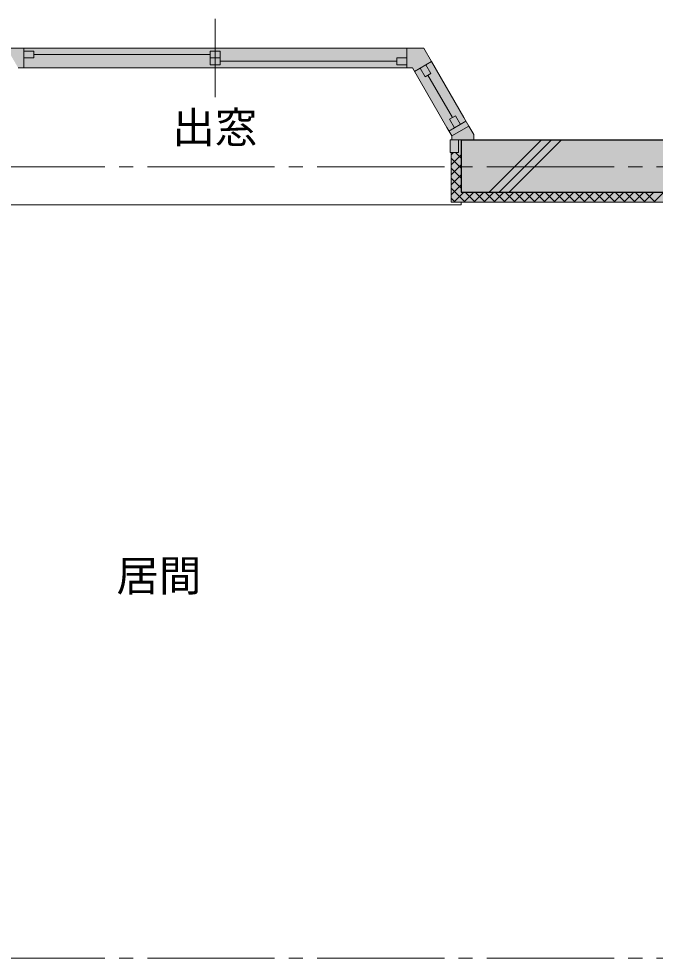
# Model space of a CAD drawing. Units: millimetres at full size, sheet at 1:50; details may follow other scales. Extents: x -9674 to 9699, y -6794 to 6791.
# Drawn here: x -5182 to -2932, y 788 to 4111 of the extents above; entities that cross this region are included whole.
import ezdxf
from ezdxf.enums import TextEntityAlignment as Align

# ---------------------------------------------------------------- set-up
doc = ezdxf.new("R2010")
doc.units = ezdxf.units.MM
doc.header["$LTSCALE"] = 50
doc.linetypes.add('CHAIN2', pattern=[12, 9, -1, 1, -1])
for name, color, linetype, lineweight in [('1-0_芯', 7, 'CHAIN2', 9), ('1-1_躯体', 2, 'Continuous', 25), ('1-3_建具', 3, 'Continuous', 18), ('1-8_ハッチ', 4, 'Continuous', 9), ('1-A_文字', 7, 'Continuous', 9)]:
    doc.layers.add(name, color=color, linetype=linetype, lineweight=lineweight)
for name, color, linetype in [('4-0', 1, 'Continuous'), ('4-1', 2, 'Continuous'), ('4-F', 4, 'Continuous')]:
    doc.layers.add(name, color=color, linetype=linetype)
doc.styles.add('ＭＳ ゴシック', font='')
doc.styles.get('ＭＳ ゴシック').set_extended_font_data('MS Gothic')

msp = doc.modelspace()

# ---------------------------------------------------------------- linework, layer by layer
at = {"layer": '1-0_芯'}
for p, q in [((-8327.5, 3587.68), (8282.5, 3587.68)), ((-8327.5, 787.68), (2912.5, 787.68))]:
    msp.add_line(p, q, dxfattribs=at)
at = {"layer": '1-1_躯体'}
for p, q in [((-3618, 3682.68), (-3618, 3497.68)), ((-3618, 3682.68), (-1352.5, 3682.68)), ((-3618, 3497.68), (-1387.5, 3497.68))]:
    msp.add_line(p, q, dxfattribs=at)
at = {"layer": '1-3_建具', "color": 7, "lineweight": 9}
for p, q in [((-4487.5, 4111.16), (-4487.5, 3834.21)), ((-5224.71, 4007.68), (-5149.3, 4007.68)), ((-5164.3, 3937.68), (-5164.3, 4007.68)), ((-5149.3, 4007.68), (-3825.7, 4007.68)), ((-3750.29, 4007.68), (-3825.7, 4007.68)), ((-3810.7, 3937.68), (-3810.7, 4007.68)), ((-3750.29, 4007.68), (-3722.58, 3959.69)), ((-3783.2, 3924.69), (-3722.58, 3959.69)), ((-3608.52, 3762.14), (-3722.58, 3959.69)), ((-5149.3, 3937.68), (-5184.3, 3937.68)), ((-5149.3, 3937.68), (-3825.7, 3937.68)), ((-3825.7, 3937.68), (-3790.7, 3937.68)), ((-3669.14, 3727.14), (-3790.7, 3937.68)), ((-3591.02, 3731.83), (-3608.52, 3762.14)), ((-3669.14, 3727.14), (-3651.64, 3696.83)), ((-3661.64, 3714.15), (-3601.02, 3749.15)), ((-3591.02, 3731.83), (-3651.64, 3696.83)), ((-3651.64, 3696.83), (-3651.64, 3682.68)), ((-3637.5, 3682.68), (-3652.5, 3682.68)), ((-3573.86, 3682.68), (-3651.64, 3682.68)), ((-3618, 3462.68), (-3618, 3452.68)), ((-3618, 3452.68), (-5357, 3452.68))]:
    msp.add_line(p, q, dxfattribs=at)
at = {"layer": '1-3_建具'}
for p, q in [((-5129.3, 3996.68), (-5164.3, 3996.68)), ((-5129.3, 3996.68), (-5129.3, 3972.68)), ((-4505, 3948.68), (-4505, 3996.68)), ((-4505, 3996.68), (-4470, 3996.68)), ((-5129.3, 3972.68), (-5164.3, 3972.68)), ((-4505, 3984.68), (-5129.3, 3984.68)), ((-4505, 3972.68), (-4470, 3972.68)), ((-4470, 3960.68), (-3845.7, 3960.68)), ((-3845.7, 3972.68), (-3845.7, 3948.68)), ((-3845.7, 3972.68), (-3810.7, 3972.68)), ((-3845.7, 3948.68), (-3810.7, 3948.68)), ((-3725, 3917.88), (-3742.5, 3948.19)), ((-3735.39, 3911.88), (-3648.83, 3761.96)), ((-3638.44, 3767.96), (-3659.22, 3755.96)), ((-3659.22, 3755.96), (-3641.72, 3725.65)), ((-3638.44, 3767.96), (-3620.94, 3737.65)), ((-3657.5, 3637.68), (-3657.5, 3682.68)), ((-3657.5, 3637.68), (-3627.5, 3637.68))]:
    msp.add_line(p, q, dxfattribs=at)
for points in [[(-4505, 3948.68), (-4470, 3948.68), (-4470, 3996.68)], [(-3725, 3917.88), (-3745.78, 3905.88), (-3763.28, 3936.19)], [(-3627.5, 3637.68), (-3627.5, 3682.68), (-3657.5, 3682.68)]]:
    msp.add_lwpolyline(points, dxfattribs=at)
at = {"layer": '1-3_建具', "color": 7, "lineweight": 9}
msp.add_lwpolyline([(-3591.02, 3731.83), (-3573.86, 3702.1), (-3573.86, 3682.68)], dxfattribs=at)
at = {"layer": '1-8_ハッチ'}
for p, q in [((-3518.74, 3497.68), (-3333.74, 3682.68)), ((-3483.38, 3497.68), (-3298.38, 3682.68)), ((-3448.03, 3497.68), (-3263.03, 3682.68)), ((-3653, 3637.68), (-3653, 3462.68)), ((-3653, 3630.2), (-3645.52, 3637.68)), ((-3653, 3594.84), (-3618, 3629.84)), ((-3637.68, 3637.68), (-3618, 3618)), ((-3653, 3617.64), (-3618, 3582.64)), ((-3653, 3559.49), (-3618, 3594.49)), ((-3653, 3582.29), (-3618, 3547.29)), ((-3653, 3524.13), (-3618, 3559.13)), ((-3653, 3546.93), (-3618, 3511.93)), ((-3653, 3488.78), (-3618, 3523.78)), ((-3653, 3511.58), (-3604.11, 3462.68)), ((-3643.74, 3462.68), (-3608.74, 3497.68)), ((-3608.38, 3462.68), (-3573.38, 3497.68)), ((-3603.75, 3497.68), (-3568.75, 3462.68)), ((-3573.03, 3462.68), (-3538.03, 3497.68)), ((-3568.4, 3497.68), (-3533.4, 3462.68)), ((-3537.67, 3462.68), (-3502.67, 3497.68)), ((-3533.04, 3497.68), (-3498.04, 3462.68)), ((-3502.32, 3462.68), (-3467.32, 3497.68)), ((-3497.68, 3497.68), (-3462.68, 3462.68)), ((-3466.96, 3462.68), (-3431.96, 3497.68)), ((-3462.33, 3497.68), (-3427.33, 3462.68)), ((-3431.61, 3462.68), (-3396.61, 3497.68)), ((-3426.97, 3497.68), (-3391.97, 3462.68)), ((-3396.25, 3462.68), (-3361.25, 3497.68)), ((-3391.62, 3497.68), (-3356.62, 3462.68)), ((-3360.9, 3462.68), (-3325.9, 3497.68)), ((-3356.26, 3497.68), (-3321.26, 3462.68)), ((-3325.54, 3462.68), (-3290.54, 3497.68)), ((-3320.91, 3497.68), (-3285.91, 3462.68)), ((-3290.19, 3462.68), (-3255.19, 3497.68)), ((-3285.55, 3497.68), (-3250.55, 3462.68)), ((-3254.83, 3462.68), (-3219.83, 3497.68)), ((-3250.2, 3497.68), (-3215.2, 3462.68)), ((-3219.47, 3462.68), (-3184.47, 3497.68)), ((-3214.84, 3497.68), (-3179.84, 3462.68)), ((-3184.12, 3462.68), (-3149.12, 3497.68)), ((-3179.49, 3497.68), (-3144.49, 3462.68)), ((-3148.76, 3462.68), (-3113.76, 3497.68)), ((-3144.13, 3497.68), (-3109.13, 3462.68)), ((-3113.41, 3462.68), (-3078.41, 3497.68)), ((-3108.78, 3497.68), (-3073.78, 3462.68)), ((-3078.05, 3462.68), (-3043.05, 3497.68)), ((-3073.42, 3497.68), (-3038.42, 3462.68)), ((-3042.7, 3462.68), (-3007.7, 3497.68)), ((-3038.07, 3497.68), (-3003.07, 3462.68)), ((-3007.34, 3462.68), (-2972.34, 3497.68)), ((-3002.71, 3497.68), (-2967.71, 3462.68)), ((-2971.99, 3462.68), (-2936.99, 3497.68)), ((-2967.35, 3497.68), (-2932.35, 3462.68)), ((-2936.63, 3462.68), (-2901.63, 3497.68)), ((-3653, 3476.22), (-3639.46, 3462.68)), ((-3653, 3462.68), (-1382.5, 3462.68))]:
    msp.add_line(p, q, dxfattribs=at)
at = {"layer": '4-0'}
for points in [[(-3618, 3682.68), (-3618, 3497.68), (-1387.5, 3497.68)], [(-3618, 3682.68), (-1387.5, 3497.68), (-1387.5, 3632.68)], [(-3618, 3682.68), (-1387.5, 3632.68), (-1352.5, 3632.68)], [(-3618, 3682.68), (-1352.5, 3632.68), (-1352.5, 3682.68)]]:
    msp.add_solid(points, dxfattribs=at)
at = {"layer": '4-1'}
for points in [[(-5224.71, 4007.68), (-5184.3, 3937.68), (-3790.7, 3937.68)], [(-3790.7, 3937.68), (-3750.29, 4007.68), (-5224.71, 4007.68)], [(-3790.7, 3937.68), (-3651.64, 3696.83), (-3750.29, 4007.68)], [(-3651.64, 3696.83), (-3573.86, 3702.1), (-3750.29, 4007.68)], [(-3651.64, 3696.83), (-3573.86, 3682.68), (-3573.86, 3702.1)], [(-3651.64, 3696.83), (-3651.64, 3682.68), (-3573.86, 3682.68)]]:
    msp.add_solid(points, dxfattribs=at)
at = {"layer": '4-F'}
for points in [[(-3657.5, 3682.68), (-3657.5, 3637.68), (-3653, 3637.68)], [(-3618, 3682.68), (-3657.5, 3682.68), (-3653, 3637.68)], [(-3618, 3682.68), (-3653, 3637.68), (-3653, 3462.68)], [(-3618, 3497.68), (-3618, 3682.68), (-3653, 3462.68)], [(-3618, 3497.68), (-3653, 3462.68), (-1382.5, 3462.68)], [(-1382.5, 3462.68), (-1387.5, 3497.68), (-3618, 3497.68)]]:
    msp.add_solid(points, dxfattribs=at)

# ---------------------------------------------------------------- texts
at = {"layer": '1-A_文字', "style": 'ＭＳ ゴシック'}
for s, p in [('出窓', (-4639.03, 3638.93)), ('居間', (-4836.59, 2053.18))]:
    msp.add_text(s, height=110, dxfattribs=at).set_placement(p, align=Align.BOTTOM_LEFT)

doc.saveas('drawing.dxf')
